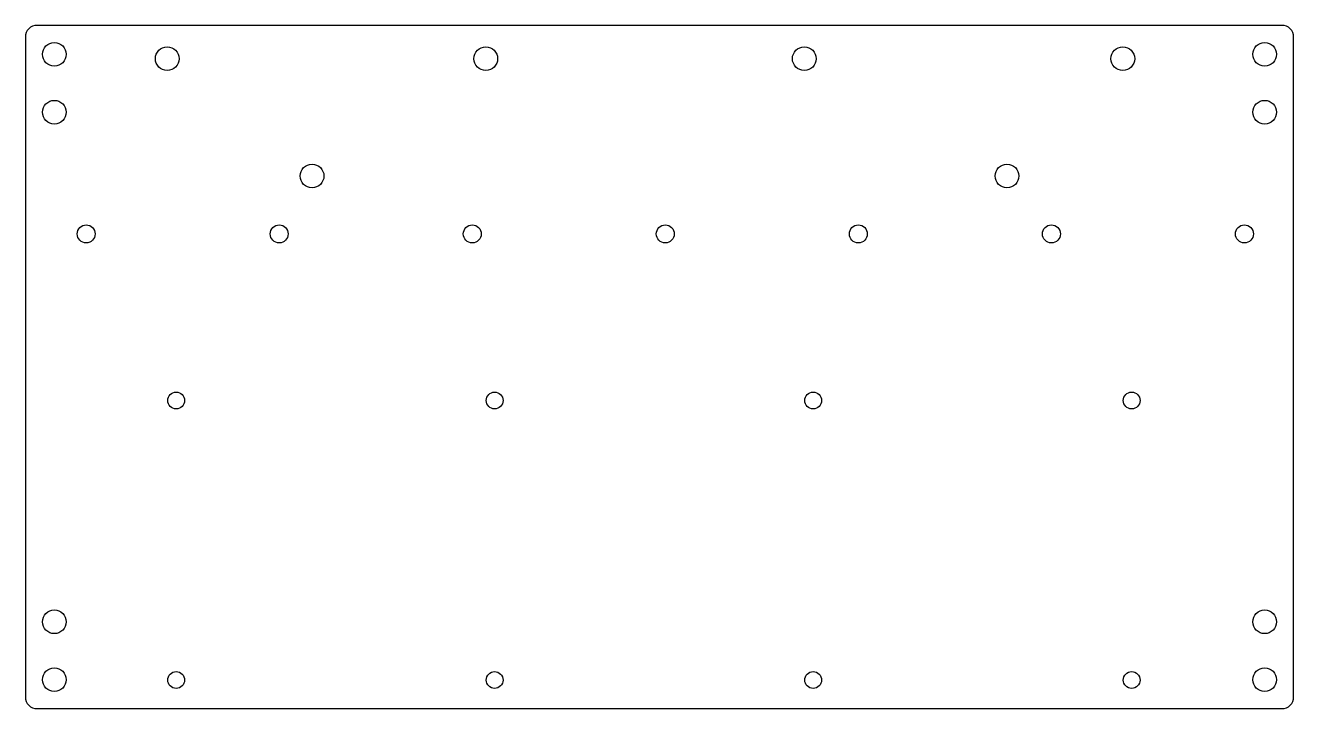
# Model space of a CAD drawing. Header units: millimetres. Extents: x -51 to 168, y 5 to 123.
import ezdxf

# ---------------------------------------------------------------- set-up
doc = ezdxf.new("R2010")
doc.units = ezdxf.units.MM
doc.layers.get('0').update_dxf_attribs({"linetype": 'CONTINUOUS'})

msp = doc.modelspace()

# ---------------------------------------------------------------- linework, layer by layer
msp.add_lwpolyline([(166.23, 122.98), (-48.77, 122.98, 0.414214), (-50.77, 120.98), (-50.77, 7.03, 0.414214), (-48.77, 5.03), (166.23, 5.03, 0.414214), (168.23, 7.03), (168.23, 120.98, 0.414214)], format="xyb", close=True)
for centre, radius in [((-45.77, 117.98), 2.05), ((-26.27, 117.23), 2.05), ((28.73, 117.23), 2.05), ((83.73, 117.23), 2.05), ((138.73, 117.23), 2.05), ((163.23, 117.98), 2.05), ((-45.77, 107.98), 2.05), ((163.23, 107.98), 2.05), ((-1.27, 96.98), 2.05), ((118.73, 96.98), 2.05), ((-40.27, 86.98), 1.55), ((-6.94, 86.98), 1.55), ((26.4, 86.98), 1.55), ((59.73, 86.98), 1.55), ((93.06, 86.98), 1.55), ((126.4, 86.98), 1.55), ((159.73, 86.98), 1.55), ((-24.74, 58.23), 1.45), ((30.26, 58.23), 1.45), ((85.26, 58.23), 1.45), ((140.26, 58.23), 1.45), ((-45.77, 20.03), 2.05), ((163.23, 20.03), 2.05), ((-45.77, 10.03), 2.05), ((-24.74, 9.97), 1.45), ((30.26, 9.97), 1.45), ((85.26, 9.97), 1.45), ((140.26, 9.97), 1.45), ((163.23, 10.03), 2.05)]:
    msp.add_circle(centre, radius)

doc.saveas('drawing.dxf')
